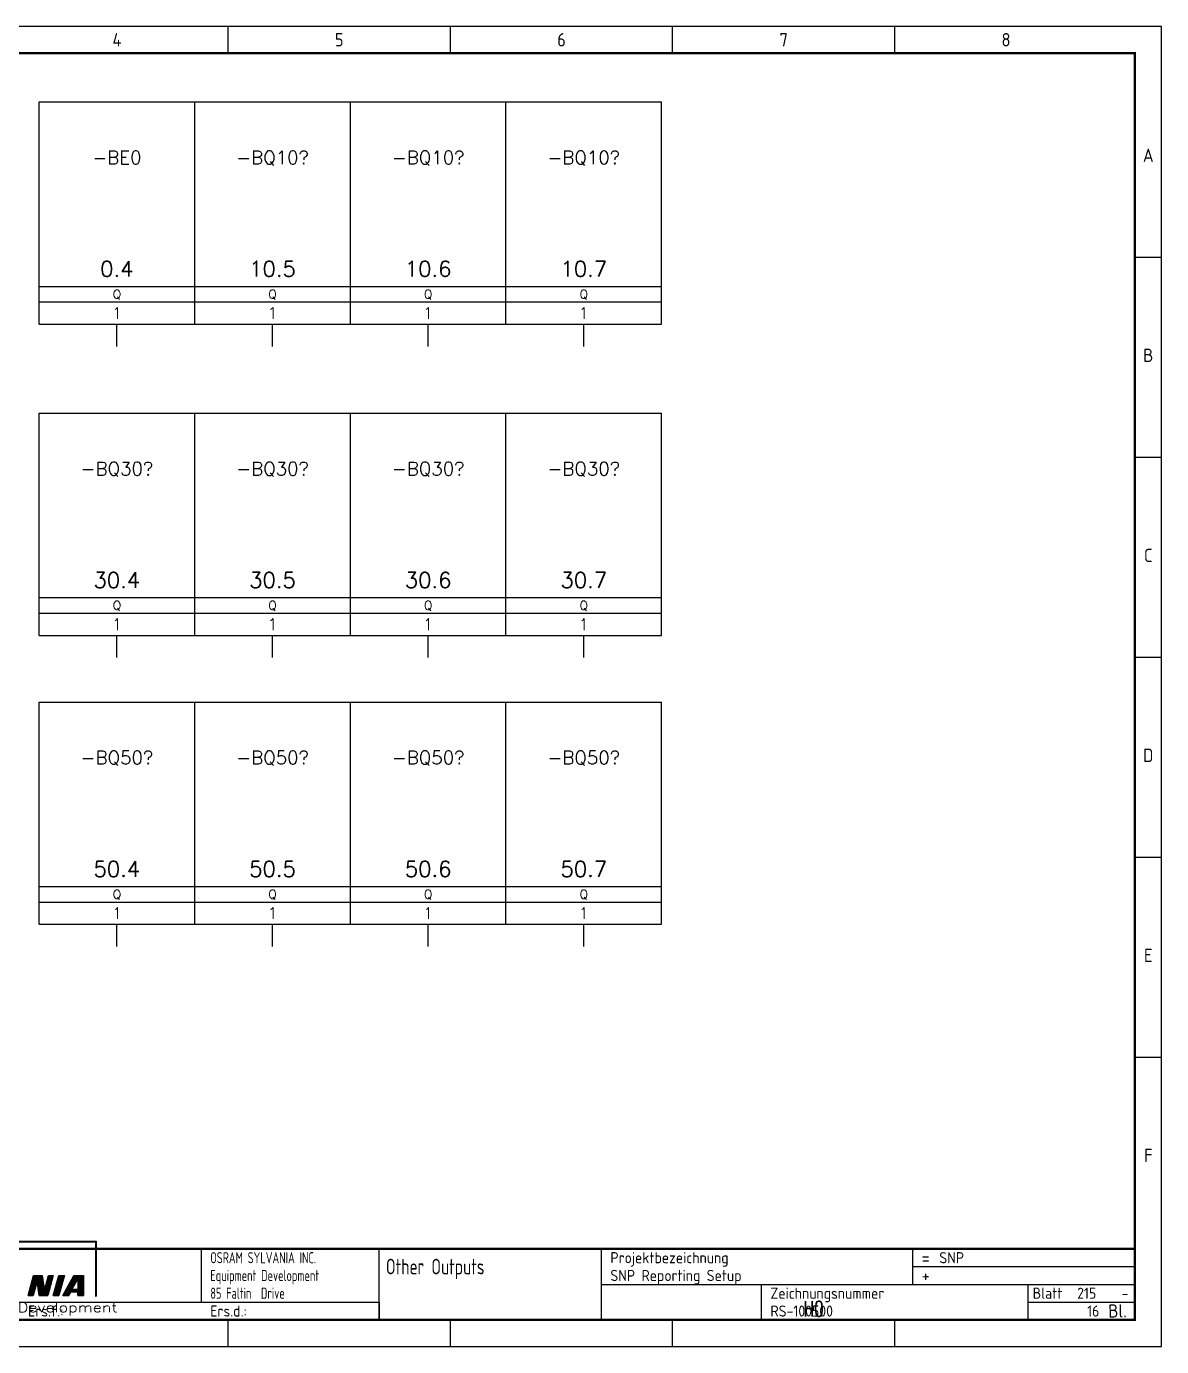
# Model space of a CAD drawing. Extents: x 0 to 420, y 0 to 297.
# Drawn here: x 164.6 to 420, y 0 to 297 of the extents above; entities that cross this region are included whole.
import ezdxf
from ezdxf.enums import TextEntityAlignment as Align

# ---------------------------------------------------------------- set-up
doc = ezdxf.new("R2010")
doc.units = 0
doc.header["$LTSCALE"] = 25
doc.layers.get('0').update_dxf_attribs({"linetype": 'CONTINUOUS'})
for name, color, linetype in [('255', 7, 'CONTINUOUS'), ('ECS_LEV_PG_FRAME', 7, 'CONTINUOUS'), ('ECS_LEV_PG_LADDER', 7, 'CONTINUOUS'), ('ECS_LEV_PH_DATA', 7, 'CONTINUOUS'), ('ECS_LEV_PH_LOGO', 7, 'CONTINUOUS'), ('ECS_LEV_SYM', 7, 'CONTINUOUS'), ('ECS_LEV_SYM_CPOINT', 7, 'CONTINUOUS'), ('ECS_LEV_SYM_DEVID', 7, 'CONTINUOUS'), ('ECS_LEV_SYM_GEO_SCM', 7, 'CONTINUOUS'), ('ECS_LEV_SYM_TEXT', 7, 'CONTINUOUS'), ('ECS_LEV_SYMCR', 7, 'CONTINUOUS'), ('ECS_LXV_TEXT', 7, 'CONTINUOUS')]:
    doc.layers.add(name, color=color, linetype=linetype)
doc.styles.add('ISOCP', font='ISOCP.SHX', dxfattribs={"oblique": 0.017453, "height": 1})
doc.styles.add('ROMANS', font='ROMANS.SHX', dxfattribs={"oblique": 0.017453})
doc.styles.get("Standard").update_dxf_attribs({"font": 'romans.shx'})

# ---------------------------------------------------------------- blocks, each defined once
blk = doc.blocks.new('__TEXT_')
blk = doc.blocks.new('__PHTEXT_')
blk = doc.blocks.new('*X14')
at = {"layer": '255', "color": 0, "linetype": 'ByBlock'}
for p, q in [((10.2736, 1.2076), (10.3153, 1.2076)), ((10.2757, 1.2113), (10.3174, 1.2113)), ((10.2777, 1.2151), (10.3194, 1.2151)), ((10.2798, 1.2188), (10.3215, 1.2188)), ((10.2819, 1.2226), (10.3236, 1.2226)), ((10.284, 1.2263), (10.3257, 1.2263)), ((10.2861, 1.2301), (10.3277, 1.2301)), ((10.2881, 1.2338), (10.3298, 1.2338)), ((10.2902, 1.2376), (10.3319, 1.2376)), ((10.2923, 1.2413), (10.334, 1.2413)), ((10.2944, 1.2451), (10.3361, 1.2451)), ((10.2964, 1.2488), (10.3381, 1.2488)), ((10.2985, 1.2526), (10.3402, 1.2526)), ((10.3006, 1.2563), (10.3423, 1.2563)), ((10.3027, 1.2601), (10.3444, 1.2601)), ((10.3047, 1.2638), (10.3464, 1.2638)), ((10.3068, 1.2676), (10.3485, 1.2676)), ((10.3089, 1.2713), (10.3891, 1.2713)), ((10.311, 1.2751), (10.3891, 1.2751)), ((10.3131, 1.2788), (10.3891, 1.2788)), ((10.3151, 1.2826), (10.3891, 1.2826)), ((10.3172, 1.2863), (10.3891, 1.2863)), ((10.3193, 1.2901), (10.3891, 1.2901)), ((10.3491, 1.2676), (10.3891, 1.2676)), ((10.3491, 1.2638), (10.3891, 1.2638)), ((10.3491, 1.2601), (10.3891, 1.2601)), ((10.3491, 1.2563), (10.3891, 1.2563)), ((10.3491, 1.2526), (10.3891, 1.2526)), ((10.3491, 1.2488), (10.3891, 1.2488)), ((10.3491, 1.2451), (10.3891, 1.2451)), ((10.3491, 1.2413), (10.3891, 1.2413)), ((10.3491, 1.2376), (10.3891, 1.2376)), ((10.3491, 1.2338), (10.3891, 1.2338)), ((10.3491, 1.2301), (10.3891, 1.2301)), ((10.3491, 1.2263), (10.3891, 1.2263)), ((10.3491, 1.2226), (10.3891, 1.2226)), ((10.3491, 1.2188), (10.3891, 1.2188)), ((10.3491, 1.2151), (10.3891, 1.2151)), ((10.3491, 1.2113), (10.3891, 1.2113)), ((10.3491, 1.2076), (10.3891, 1.2076)), ((10.2445, 1.1551), (10.2862, 1.1551)), ((10.2466, 1.1588), (10.2883, 1.1588)), ((10.2487, 1.1626), (10.2904, 1.1626)), ((10.2507, 1.1663), (10.2924, 1.1663)), ((10.2528, 1.1701), (10.2945, 1.1701)), ((10.2549, 1.1738), (10.2966, 1.1738)), ((10.257, 1.1776), (10.2987, 1.1776)), ((10.2591, 1.1813), (10.3891, 1.1813)), ((10.2611, 1.1851), (10.3891, 1.1851)), ((10.2632, 1.1888), (10.3891, 1.1888)), ((10.2653, 1.1926), (10.3891, 1.1926)), ((10.2674, 1.1963), (10.3091, 1.1963)), ((10.2694, 1.2001), (10.3111, 1.2001)), ((10.2715, 1.2038), (10.3132, 1.2038)), ((10.3491, 1.2038), (10.3891, 1.2038)), ((10.3491, 1.2001), (10.3891, 1.2001)), ((10.3491, 1.1963), (10.3891, 1.1963)), ((10.3491, 1.1776), (10.3891, 1.1776)), ((10.3491, 1.1738), (10.3891, 1.1738)), ((10.3491, 1.1701), (10.3891, 1.1701)), ((10.3491, 1.1663), (10.3891, 1.1663)), ((10.3491, 1.1626), (10.3891, 1.1626)), ((10.3491, 1.1588), (10.3891, 1.1588)), ((10.3491, 1.1551), (10.3891, 1.1551))]:
    blk.add_line(p, q, dxfattribs=at)
blk = doc.blocks.new('*X13')
at = {"layer": '255', "color": 0, "linetype": 'ByBlock'}
for p, q in [((10.1924, 1.2076), (10.232, 1.2076)), ((10.1934, 1.2113), (10.233, 1.2113)), ((10.1945, 1.2151), (10.2341, 1.2151)), ((10.1955, 1.2188), (10.2351, 1.2188)), ((10.1966, 1.2226), (10.2362, 1.2226)), ((10.1977, 1.2263), (10.2373, 1.2263)), ((10.1987, 1.2301), (10.2383, 1.2301)), ((10.1998, 1.2338), (10.2394, 1.2338)), ((10.2008, 1.2376), (10.2404, 1.2376)), ((10.2019, 1.2413), (10.2415, 1.2413)), ((10.2029, 1.2451), (10.2426, 1.2451)), ((10.204, 1.2488), (10.2436, 1.2488)), ((10.2051, 1.2526), (10.2447, 1.2526)), ((10.2061, 1.2563), (10.2457, 1.2563)), ((10.2072, 1.2601), (10.2468, 1.2601)), ((10.2082, 1.2638), (10.2478, 1.2638)), ((10.2093, 1.2676), (10.2489, 1.2676)), ((10.2104, 1.2713), (10.25, 1.2713)), ((10.2114, 1.2751), (10.251, 1.2751)), ((10.2125, 1.2788), (10.2521, 1.2788)), ((10.2135, 1.2826), (10.2531, 1.2826)), ((10.2146, 1.2863), (10.2542, 1.2863)), ((10.2157, 1.2901), (10.2553, 1.2901)), ((10.1775, 1.1551), (10.2171, 1.1551)), ((10.1786, 1.1588), (10.2182, 1.1588)), ((10.1797, 1.1626), (10.2193, 1.1626)), ((10.1807, 1.1663), (10.2203, 1.1663)), ((10.1818, 1.1701), (10.2214, 1.1701)), ((10.1828, 1.1738), (10.2224, 1.1738)), ((10.1839, 1.1776), (10.2235, 1.1776)), ((10.1849, 1.1813), (10.2246, 1.1813)), ((10.186, 1.1851), (10.2256, 1.1851)), ((10.1871, 1.1888), (10.2267, 1.1888)), ((10.1881, 1.1926), (10.2277, 1.1926)), ((10.1892, 1.1963), (10.2288, 1.1963)), ((10.1902, 1.2001), (10.2298, 1.2001)), ((10.1913, 1.2038), (10.2309, 1.2038))]:
    blk.add_line(p, q, dxfattribs=at)
blk = doc.blocks.new('*X12')
at = {"layer": '255', "color": 0, "linetype": 'ByBlock'}
for p, q in [((10.0148, 1.2076), (10.051, 1.2076)), ((10.0159, 1.2113), (10.052, 1.2113)), ((10.0169, 1.2151), (10.0531, 1.2151)), ((10.018, 1.2188), (10.0541, 1.2188)), ((10.0191, 1.2226), (10.0552, 1.2226)), ((10.0201, 1.2263), (10.0562, 1.2263)), ((10.0212, 1.2301), (10.0573, 1.2301)), ((10.0222, 1.2338), (10.0584, 1.2338)), ((10.0233, 1.2376), (10.0594, 1.2376)), ((10.0244, 1.2413), (10.0605, 1.2413)), ((10.0254, 1.2451), (10.0615, 1.2451)), ((10.0265, 1.2488), (10.0626, 1.2488)), ((10.0275, 1.2526), (10.0637, 1.2526)), ((10.0286, 1.2563), (10.1049, 1.2563)), ((10.0297, 1.2601), (10.1043, 1.2601)), ((10.0307, 1.2638), (10.1038, 1.2638)), ((10.0318, 1.2676), (10.1032, 1.2676)), ((10.0328, 1.2713), (10.1027, 1.2713)), ((10.0339, 1.2751), (10.1021, 1.2751)), ((10.0349, 1.2788), (10.1016, 1.2788)), ((10.036, 1.2826), (10.1011, 1.2826)), ((10.0371, 1.2863), (10.1005, 1.2863)), ((10.0381, 1.2901), (10.1, 1.2901)), ((10.0646, 1.2526), (10.1054, 1.2526)), ((10.0651, 1.2488), (10.106, 1.2488)), ((10.0657, 1.2451), (10.1065, 1.2451)), ((10.0662, 1.2413), (10.1071, 1.2413)), ((10.0668, 1.2376), (10.1076, 1.2376)), ((10.0673, 1.2338), (10.1081, 1.2338)), ((10.0679, 1.2301), (10.1087, 1.2301)), ((10.0684, 1.2263), (10.1092, 1.2263)), ((10.069, 1.2226), (10.1098, 1.2226)), ((10.0695, 1.2188), (10.1103, 1.2188)), ((10.0701, 1.2151), (10.1109, 1.2151)), ((10.0706, 1.2113), (10.1114, 1.2113)), ((10.0711, 1.2076), (10.112, 1.2076)), ((10.12, 1.2076), (10.1531, 1.2076)), ((10.1211, 1.2113), (10.1541, 1.2113)), ((10.1221, 1.2151), (10.1552, 1.2151)), ((10.1232, 1.2188), (10.1562, 1.2188)), ((10.1243, 1.2226), (10.1573, 1.2226)), ((10.1253, 1.2263), (10.1584, 1.2263)), ((10.1264, 1.2301), (10.1594, 1.2301)), ((10.1274, 1.2338), (10.1605, 1.2338)), ((10.1285, 1.2376), (10.1615, 1.2376)), ((10.1296, 1.2413), (10.1626, 1.2413)), ((10.1306, 1.2451), (10.1636, 1.2451)), ((10.1317, 1.2488), (10.1647, 1.2488)), ((10.1327, 1.2526), (10.1658, 1.2526)), ((10.1338, 1.2563), (10.1668, 1.2563)), ((10.1349, 1.2601), (10.1679, 1.2601)), ((10.1359, 1.2638), (10.1689, 1.2638)), ((10.137, 1.2676), (10.17, 1.2676)), ((10.138, 1.2713), (10.1711, 1.2713)), ((10.1391, 1.2751), (10.1721, 1.2751)), ((10.1401, 1.2788), (10.1732, 1.2788)), ((10.1412, 1.2826), (10.1742, 1.2826)), ((10.1423, 1.2863), (10.1753, 1.2863)), ((10.1433, 1.2901), (10.1764, 1.2901)), ((10, 1.1551), (10.0361, 1.1551)), ((10.0011, 1.1588), (10.0372, 1.1588)), ((10.0021, 1.1626), (10.0382, 1.1626)), ((10.0032, 1.1663), (10.0393, 1.1663)), ((10.0042, 1.1701), (10.0404, 1.1701)), ((10.0053, 1.1738), (10.0414, 1.1738)), ((10.0064, 1.1776), (10.0425, 1.1776)), ((10.0074, 1.1813), (10.0435, 1.1813)), ((10.0085, 1.1851), (10.0446, 1.1851)), ((10.0095, 1.1888), (10.0457, 1.1888)), ((10.0106, 1.1926), (10.0467, 1.1926)), ((10.0117, 1.1963), (10.0478, 1.1963)), ((10.0127, 1.2001), (10.0488, 1.2001)), ((10.0138, 1.2038), (10.0499, 1.2038)), ((10.0717, 1.2038), (10.1125, 1.2038)), ((10.0722, 1.2001), (10.1131, 1.2001)), ((10.0728, 1.1963), (10.1136, 1.1963)), ((10.0733, 1.1926), (10.1141, 1.1926)), ((10.0739, 1.1888), (10.1478, 1.1888)), ((10.0744, 1.1851), (10.1467, 1.1851)), ((10.075, 1.1813), (10.1456, 1.1813)), ((10.0755, 1.1776), (10.1446, 1.1776)), ((10.0761, 1.1738), (10.1435, 1.1738)), ((10.0766, 1.1701), (10.1425, 1.1701)), ((10.0771, 1.1663), (10.1414, 1.1663)), ((10.0777, 1.1626), (10.1404, 1.1626)), ((10.0782, 1.1588), (10.1393, 1.1588)), ((10.0788, 1.1551), (10.1382, 1.1551)), ((10.1158, 1.1926), (10.1488, 1.1926)), ((10.1169, 1.1963), (10.1499, 1.1963)), ((10.1179, 1.2001), (10.1509, 1.2001)), ((10.119, 1.2038), (10.152, 1.2038))]:
    blk.add_line(p, q, dxfattribs=at)
blk = doc.blocks.new('osilogo')
at = {"layer": '255', "color": 7, "linetype": 'Continuous'}
for p, q in [((0.0252, 0.5096), (1.196, 0.5096)), ((0.0252, 0.5058), (1.1923, 0.5058)), ((1.1923, 0.5058), (1.1923, 0.1237)), ((1.196, 0.5096), (1.196, 0.1237)), ((0.7175, 0.1274), (0.7572, 0.2678)), ((0.7823, 0.2288), (0.7537, 0.1274)), ((0.7572, 0.2678), (0.8174, 0.2678)), ((0.797, 0.1274), (0.7823, 0.2288)), ((0.8174, 0.2678), (0.8327, 0.1627)), ((0.8327, 0.1627), (0.8624, 0.2678)), ((0.8954, 0.2678), (0.8558, 0.1274)), ((0.8624, 0.2678), (0.8954, 0.2678)), ((0.8951, 0.1274), (0.9347, 0.2678)), ((0.9743, 0.2678), (0.9347, 0.1274)), ((0.9347, 0.2678), (0.9743, 0.2678)), ((0.9616, 0.1274), (1.0393, 0.2678)), ((1.0264, 0.1692), (1.0671, 0.2426)), ((1.0393, 0.2678), (1.1071, 0.2678)), ((1.0671, 0.2426), (1.0671, 0.1692)), ((1.1071, 0.2678), (1.1071, 0.1274)), ((0.7537, 0.1274), (0.7175, 0.1274)), ((0.8558, 0.1274), (0.797, 0.1274)), ((0.9347, 0.1274), (0.8951, 0.1274)), ((1.0033, 0.1274), (0.9616, 0.1274)), ((1.0169, 0.1521), (1.0033, 0.1274)), ((1.0671, 0.1521), (1.0169, 0.1521)), ((1.0671, 0.1692), (1.0264, 0.1692)), ((1.0671, 0.1274), (1.0671, 0.1521)), ((1.1071, 0.1274), (1.0671, 0.1274)), ((1.1923, 0.1237), (1.196, 0.1237))]:
    blk.add_line(p, q, dxfattribs=at)
at = {"layer": '255', "color": 7}
for name in ['*X12', '*X13', '*X14']:
    blk.add_blockref(name, (-9.282, -1.026), dxfattribs=at)
blk = doc.blocks.new('sylvania')
at = {"xscale": 32, "yscale": 32, "zscale": 32}
blk.add_blockref('osilogo', (2.02, 7.4), dxfattribs=at)
at = {"layer": 'ECS_LXV_TEXT', "color": 7, "linetype": 'Continuous'}
ref = blk.add_blockref('__TEXT_', (0, 0), dxfattribs=at)
ref.add_attrib('ECS_T_TEXT_0.0', 'Equipment Development', dxfattribs={"color": 7, "linetype": 'Continuous', "height": 2.2, "width": 1.2}).set_placement((2.44, 8.84), align=Align.MIDDLE_LEFT)
ref = blk.add_blockref('__TEXT_', (0, 0), dxfattribs=at)
ref.add_attrib('ECS_T_TEXT_0.0', 'H0', dxfattribs={"color": 7, "linetype": 'Continuous', "height": 3.5, "style": 'ROMANS', "width": 0.725}).set_placement((204, 8.5), align=Align.MIDDLE_RIGHT)
blk = doc.blocks.new('SEDLHL_1_SPSA')
at = {"layer": 'ECS_LEV_SYM_GEO_SCM', "color": 0, "linetype": 'Continuous'}
for p, q in [((-17.5, -45), (-17.5, 0)), ((-17.5, 0), (0, 0)), ((0, 0), (17.5, 0)), ((17.5, -45), (17.5, 0)), ((-17.5, -41.5), (17.5, -41.5)), ((-17.5, -45), (17.5, -45)), ((-17.5, -50), (-17.5, -45)), ((17.5, -50), (17.5, -45)), ((-17.5, -50), (17.5, -50)), ((0, -55), (0, -50))]:
    blk.add_line(p, q, dxfattribs=at)
at = {"layer": 'ECS_LEV_SYM_CPOINT', "linetype": 'Continuous', "style": 'ROMANS'}
blk.add_attdef('ECS_T_CPOINT_001', text='', height=2.5, dxfattribs=at).set_placement((0, -47.5), align=Align.MIDDLE_CENTER)
at = {"layer": 'ECS_LEV_SYM_DEVID', "linetype": 'Continuous', "style": 'ROMANS'}
for tag, p in [('ECS_T_DEVID_3', (0, -2.7)), ('ECS_T_DEVID_2', (0, -7.6)), ('ECS_T_DEVID_1', (0, -12.5))]:
    blk.add_attdef(tag, text='', height=3.5, dxfattribs=at).set_placement(p, align=Align.MIDDLE_CENTER)
at = {"layer": 'ECS_LEV_SYM_TEXT', "linetype": 'Continuous', "style": 'ROMANS'}
for tag, height, p in [('ECS_T_TEXT_2.0', 2.5, (0, -21.5)), ('ECS_T_TEXT_1.0', 2, (0, -43.25))]:
    blk.add_attdef(tag, text='', height=height, dxfattribs=at).set_placement(p, align=Align.MIDDLE_CENTER)
blk.add_attdef('ECS_T_TEXT_3.0', text='', height=3.5, dxfattribs=at).set_placement((0, -35.8), align=Align.TOP_CENTER)
at = {"layer": 'ECS_LEV_SYMCR', "color": 0, "linetype": 'Continuous', "style": 'ROMANS'}
for tag, p in [('ECS_T_CRC_TEXT_P', (0, -16.5)), ('ECS_T_CRC_TEXT_N', (0, -20.5))]:
    blk.add_attdef(tag, text='', height=2.5, dxfattribs=at).set_placement(p, align=Align.MIDDLE_CENTER)

msp = doc.modelspace()

# ---------------------------------------------------------------- linework, layer by layer
at = {"layer": 'ECS_LEV_PG_FRAME', "color": 7, "linetype": 'Continuous'}
for p, q in [((420, 297), (0, 297)), ((420, 0), (420, 297)), ((0, 0), (420, 0))]:
    msp.add_line(p, q, dxfattribs=at)
at = {"layer": 'ECS_LEV_PH_DATA', "color": 7, "linetype": 'Continuous'}
for p, q in [((420, 297), (0, 297)), ((420, 297), (0, 297)), ((420, 0), (420, 297)), ((420, 0), (420, 297)), ((0, 0), (420, 0)), ((0, 0), (420, 0))]:
    msp.add_line(p, q, dxfattribs=at)
at = {"layer": 'ECS_LEV_PH_DATA', "linetype": 'Continuous'}
for p, q in [((210, 291), (210, 297)), ((260, 291), (260, 297)), ((310, 291), (310, 297)), ((360, 291), (360, 297))]:
    msp.add_line(p, q, dxfattribs=at)
at = {"layer": 'ECS_LEV_PH_DATA', "color": 7}
for p, q in [((420, 245), (414, 245)), ((420, 200), (414, 200)), ((420, 155), (414, 155)), ((420, 110), (414, 110)), ((420, 65), (414, 65)), ((204, 10), (204, 22)), ((244, 6), (244, 22)), ((294, 6), (294, 22)), ((364, 14), (364, 22)), ((364, 18), (414, 18)), ((294, 14), (414, 14)), ((330, 6), (330, 14)), ((390, 6), (390, 14)), ((6, 10), (244, 10)), ((244, 10), (244, 6)), ((390, 10), (414, 10)), ((210, 0), (210, 6)), ((260, 0), (260, 6)), ((310, 0), (310, 6)), ((360, 0), (360, 6))]:
    msp.add_line(p, q, dxfattribs=at)
at = {"layer": 'ECS_LEV_PH_DATA', "color": 7, "const_width": 0.5}
msp.add_lwpolyline([(414, 291), (6, 291), (6, 6), (414, 6)], close=True, dxfattribs=at)
msp.add_lwpolyline([(6, 22), (414, 22)], dxfattribs=at)

# ---------------------------------------------------------------- block references
at = {"layer": 'ECS_LEV_PG_LADDER', "linetype": 'Continuous'}
ref = msp.add_blockref('__TEXT_', (0, 295), dxfattribs=at)
ref.add_attrib('?', '4', dxfattribs={"linetype": 'Continuous', "height": 3, "style": 'ISOCP'}).set_placement((185, 294), align=Align.MIDDLE_CENTER)
ref = msp.add_blockref('__TEXT_', (0, 295), dxfattribs=at)
ref.add_attrib('?', '5', dxfattribs={"linetype": 'Continuous', "height": 3, "style": 'ISOCP'}).set_placement((235, 294), align=Align.MIDDLE_CENTER)
ref = msp.add_blockref('__TEXT_', (0, 295), dxfattribs=at)
ref.add_attrib('?', '6', dxfattribs={"linetype": 'Continuous', "height": 3, "style": 'ISOCP'}).set_placement((285, 294), align=Align.MIDDLE_CENTER)
ref = msp.add_blockref('__TEXT_', (0, 295), dxfattribs=at)
ref.add_attrib('?', '7', dxfattribs={"linetype": 'Continuous', "height": 3, "style": 'ISOCP'}).set_placement((335, 294), align=Align.MIDDLE_CENTER)
ref = msp.add_blockref('__TEXT_', (0, 295), dxfattribs=at)
ref.add_attrib('?', '8', dxfattribs={"linetype": 'Continuous', "height": 3, "style": 'ISOCP'}).set_placement((385, 294), align=Align.MIDDLE_CENTER)
ref = msp.add_blockref('__TEXT_', (0, 0), dxfattribs=at)
ref.add_attrib('?', 'A', dxfattribs={"linetype": 'Continuous', "height": 3, "style": 'ISOCP'}).set_placement((417, 268), align=Align.MIDDLE_CENTER)
ref = msp.add_blockref('__TEXT_', (0, 0), dxfattribs=at)
ref.add_attrib('?', 'B', dxfattribs={"linetype": 'Continuous', "height": 3, "style": 'ISOCP'}).set_placement((417, 223), align=Align.MIDDLE_CENTER)
ref = msp.add_blockref('__TEXT_', (0, 0), dxfattribs=at)
ref.add_attrib('?', 'C', dxfattribs={"linetype": 'Continuous', "height": 3, "style": 'ISOCP'}).set_placement((417, 178), align=Align.MIDDLE_CENTER)
ref = msp.add_blockref('__TEXT_', (0, 0), dxfattribs=at)
ref.add_attrib('?', 'D', dxfattribs={"linetype": 'Continuous', "height": 3, "style": 'ISOCP'}).set_placement((417, 133), align=Align.MIDDLE_CENTER)
ref = msp.add_blockref('__TEXT_', (0, 0), dxfattribs=at)
ref.add_attrib('?', 'E', dxfattribs={"linetype": 'Continuous', "height": 3, "style": 'ISOCP'}).set_placement((417, 88), align=Align.MIDDLE_CENTER)
ref = msp.add_blockref('__TEXT_', (0, 0), dxfattribs=at)
ref.add_attrib('?', 'F', dxfattribs={"linetype": 'Continuous', "height": 3, "style": 'ISOCP'}).set_placement((417, 43), align=Align.MIDDLE_CENTER)
at = {"layer": 'ECS_LEV_PH_DATA', "linetype": 'Continuous'}
ref = msp.add_blockref('__PHTEXT_', (0, 0), dxfattribs=at)
ref.add_attrib('?ADDR01_0.0', 'OSRAM SYLVANIA INC.', dxfattribs={"height": 2.5, "style": 'ISOCP', "width": 0.75}).set_placement((206, 20), align=Align.MIDDLE_LEFT)
ref = msp.add_blockref('__TEXT_', (0, 0), dxfattribs=at)
ref.add_attrib('ECS_T_TEXT_0.0', 'Projektbezeichnung', dxfattribs={"linetype": 'Continuous', "height": 2.5, "style": 'ISOCP'}).set_placement((296, 20), align=Align.MIDDLE_LEFT)
ref = msp.add_blockref('__PHTEXT_', (0, 0), dxfattribs=at)
ref.add_attrib('?INSTALL_0.0', 'SNP', dxfattribs={"height": 2.5, "style": 'ISOCP'}).set_placement((370, 20), align=Align.MIDDLE_LEFT)
ref = msp.add_blockref('__PHTEXT_', (0, 0), dxfattribs=at)
ref.add_attrib('?PGDESCR01_0.0', 'Other Outputs', dxfattribs={"height": 3.5, "style": 'ISOCP', "width": 0.8}).set_placement((245.5, 18), align=Align.MIDDLE_LEFT)
ref = msp.add_blockref('__TEXT_', (0, 0), dxfattribs=at)
ref.add_attrib('ECS_T_TEXT_0.0', '=', dxfattribs={"linetype": 'Continuous', "height": 3, "rotation": 1, "style": 'ISOCP'}).set_placement((366, 20), align=Align.MIDDLE_LEFT)
ref = msp.add_blockref('__PHTEXT_', (0, 0), dxfattribs=at)
ref.add_attrib('?ADDR02_0.0', 'Equipment Development', dxfattribs={"height": 2.5, "style": 'ISOCP', "width": 0.75}).set_placement((206, 16), align=Align.MIDDLE_LEFT)
ref = msp.add_blockref('__PHTEXT_', (0, 0), dxfattribs=at)
ref.add_attrib('?TITLE01_0.0', 'SNP Reporting Setup', dxfattribs={"height": 2.5, "style": 'ISOCP'}).set_placement((296, 16), align=Align.MIDDLE_LEFT)
ref = msp.add_blockref('__TEXT_', (0, 0), dxfattribs=at)
ref.add_attrib('ECS_T_TEXT_0.0', '+', dxfattribs={"linetype": 'Continuous', "height": 3, "rotation": 1, "style": 'ISOCP'}).set_placement((366, 16), align=Align.MIDDLE_LEFT)
ref = msp.add_blockref('__PHTEXT_', (0, 0), dxfattribs=at)
ref.add_attrib('?ADDR03_0.0', '85 Faltin  Drive ', dxfattribs={"height": 2.5, "style": 'ISOCP', "width": 0.75}).set_placement((206, 12), align=Align.MIDDLE_LEFT)
ref = msp.add_blockref('__TEXT_', (0, 0), dxfattribs=at)
ref.add_attrib('ECS_T_TEXT_0.0', 'Zeichnungsnummer', dxfattribs={"linetype": 'Continuous', "height": 2.5, "style": 'ISOCP'}).set_placement((332, 12), align=Align.MIDDLE_LEFT)
ref = msp.add_blockref('__TEXT_', (0, 0), dxfattribs=at)
ref.add_attrib('ECS_T_TEXT_0.0', 'Blatt', dxfattribs={"linetype": 'Continuous', "height": 2.5, "style": 'ISOCP'}).set_placement((391, 12), align=Align.MIDDLE_LEFT)
ref = msp.add_blockref('__PHTEXT_', (0, 0), dxfattribs=at)
ref.add_attrib('?PAGE_0.0', '215', dxfattribs={"height": 2.5, "style": 'ISOCP'}).set_placement((401, 12), align=Align.MIDDLE_LEFT)
ref = msp.add_blockref('__TEXT_', (0, 0), dxfattribs=at)
ref.add_attrib('ECS_T_TEXT_0.0', 'Ers.f.:', dxfattribs={"linetype": 'Continuous', "height": 2.5, "style": 'ISOCP'}).set_placement((165, 8), align=Align.MIDDLE_LEFT)
ref = msp.add_blockref('__TEXT_', (0, 0), dxfattribs=at)
ref.add_attrib('ECS_T_TEXT_0.0', 'Ers.d.:', dxfattribs={"linetype": 'Continuous', "height": 2.5, "style": 'ISOCP'}).set_placement((206, 8), align=Align.MIDDLE_LEFT)
ref = msp.add_blockref('__PHTEXT_', (0, 0), dxfattribs=at)
ref.add_attrib('?TITLE03_0.0', 'RS-100500', dxfattribs={"height": 2.5, "style": 'ISOCP'}).set_placement((332, 8), align=Align.MIDDLE_LEFT)
ref = msp.add_blockref('__PHTEXT_', (0, 0), dxfattribs=at)
ref.add_attrib('?INPGNO_0.0', '16', dxfattribs={"height": 2.5, "style": 'ISOCP'}).set_placement((406, 8), align=Align.MIDDLE_RIGHT)
ref = msp.add_blockref('__TEXT_', (0, 0), dxfattribs=at)
ref.add_attrib('ECS_T_TEXT_0.0', 'Bl.', dxfattribs={"linetype": 'Continuous', "height": 3, "rotation": 1, "style": 'ISOCP'}).set_placement((408, 8), align=Align.MIDDLE_LEFT)
ref = msp.add_blockref('__PHTEXT_', (0, 0), dxfattribs=at)
ref.add_attrib('?NEXTPGFL_0.0', '-', dxfattribs={"height": 2.5, "style": 'ISOCP'}).set_placement((411, 12), align=Align.MIDDLE_LEFT)
at = {"layer": 'ECS_LEV_PH_LOGO', "color": 7}
msp.add_blockref('sylvania', (140, 0), dxfattribs=at)
at = {"layer": 'ECS_LEV_SYM'}
ref = msp.add_blockref('SEDLHL_1_SPSA', (185, 280), dxfattribs=at)
ref.add_attrib('ECS_T_TEXT_3.0', '0.4', dxfattribs={"layer": 'ECS_LEV_SYM_TEXT', "linetype": 'Continuous', "height": 3.5, "style": 'ROMANS'}).set_placement((185, 244.2), align=Align.TOP_CENTER)
ref.add_attrib('ECS_T_TEXT_1.0', 'Q', dxfattribs={"layer": 'ECS_LEV_SYM_TEXT', "linetype": 'Continuous', "height": 2, "style": 'ROMANS'}).set_placement((185, 236.75), align=Align.MIDDLE_CENTER)
ref.add_attrib('ECS_T_CPOINT_001', '1', dxfattribs={"layer": 'ECS_LEV_SYM_CPOINT', "linetype": 'Continuous', "height": 2.6}).set_placement((185, 232.5), align=Align.MIDDLE_CENTER)
ref.add_attrib('ECS_T_DEVID_1', '-BE0', dxfattribs={"layer": 'ECS_LEV_SYM_DEVID', "linetype": 'Continuous', "height": 3}).set_placement((185, 267.5), align=Align.MIDDLE_CENTER)
ref = msp.add_blockref('SEDLHL_1_SPSA', (220, 280), dxfattribs=at)
ref.add_attrib('ECS_T_TEXT_3.0', '10.5', dxfattribs={"layer": 'ECS_LEV_SYM_TEXT', "linetype": 'Continuous', "height": 3.5, "style": 'ROMANS'}).set_placement((220, 244.2), align=Align.TOP_CENTER)
ref.add_attrib('ECS_T_TEXT_1.0', 'Q', dxfattribs={"layer": 'ECS_LEV_SYM_TEXT', "linetype": 'Continuous', "height": 2, "style": 'ROMANS'}).set_placement((220, 236.75), align=Align.MIDDLE_CENTER)
ref.add_attrib('ECS_T_CPOINT_001', '1', dxfattribs={"layer": 'ECS_LEV_SYM_CPOINT', "linetype": 'Continuous', "height": 2.6}).set_placement((220, 232.5), align=Align.MIDDLE_CENTER)
ref.add_attrib('ECS_T_DEVID_1', '-BQ10?', dxfattribs={"layer": 'ECS_LEV_SYM_DEVID', "linetype": 'Continuous', "height": 3}).set_placement((220, 267.5), align=Align.MIDDLE_CENTER)
ref = msp.add_blockref('SEDLHL_1_SPSA', (255, 280), dxfattribs=at)
ref.add_attrib('ECS_T_TEXT_3.0', '10.6', dxfattribs={"layer": 'ECS_LEV_SYM_TEXT', "linetype": 'Continuous', "height": 3.5, "style": 'ROMANS'}).set_placement((255, 244.2), align=Align.TOP_CENTER)
ref.add_attrib('ECS_T_TEXT_1.0', 'Q', dxfattribs={"layer": 'ECS_LEV_SYM_TEXT', "linetype": 'Continuous', "height": 2, "style": 'ROMANS'}).set_placement((255, 236.75), align=Align.MIDDLE_CENTER)
ref.add_attrib('ECS_T_CPOINT_001', '1', dxfattribs={"layer": 'ECS_LEV_SYM_CPOINT', "linetype": 'Continuous', "height": 2.6}).set_placement((255, 232.5), align=Align.MIDDLE_CENTER)
ref.add_attrib('ECS_T_DEVID_1', '-BQ10?', dxfattribs={"layer": 'ECS_LEV_SYM_DEVID', "linetype": 'Continuous', "height": 3}).set_placement((255, 267.5), align=Align.MIDDLE_CENTER)
ref = msp.add_blockref('SEDLHL_1_SPSA', (290, 280), dxfattribs=at)
ref.add_attrib('ECS_T_TEXT_3.0', '10.7', dxfattribs={"layer": 'ECS_LEV_SYM_TEXT', "linetype": 'Continuous', "height": 3.5, "style": 'ROMANS'}).set_placement((290, 244.2), align=Align.TOP_CENTER)
ref.add_attrib('ECS_T_TEXT_1.0', 'Q', dxfattribs={"layer": 'ECS_LEV_SYM_TEXT', "linetype": 'Continuous', "height": 2, "style": 'ROMANS'}).set_placement((290, 236.75), align=Align.MIDDLE_CENTER)
ref.add_attrib('ECS_T_CPOINT_001', '1', dxfattribs={"layer": 'ECS_LEV_SYM_CPOINT', "linetype": 'Continuous', "height": 2.6}).set_placement((290, 232.5), align=Align.MIDDLE_CENTER)
ref.add_attrib('ECS_T_DEVID_1', '-BQ10?', dxfattribs={"layer": 'ECS_LEV_SYM_DEVID', "linetype": 'Continuous', "height": 3}).set_placement((290, 267.5), align=Align.MIDDLE_CENTER)
ref = msp.add_blockref('SEDLHL_1_SPSA', (185, 210), dxfattribs=at)
ref.add_attrib('ECS_T_TEXT_3.0', '30.4', dxfattribs={"layer": 'ECS_LEV_SYM_TEXT', "linetype": 'Continuous', "height": 3.5, "style": 'ROMANS'}).set_placement((185, 174.2), align=Align.TOP_CENTER)
ref.add_attrib('ECS_T_TEXT_1.0', 'Q', dxfattribs={"layer": 'ECS_LEV_SYM_TEXT', "linetype": 'Continuous', "height": 2, "style": 'ROMANS'}).set_placement((185, 166.75), align=Align.MIDDLE_CENTER)
ref.add_attrib('ECS_T_CPOINT_001', '1', dxfattribs={"layer": 'ECS_LEV_SYM_CPOINT', "linetype": 'Continuous', "height": 2.6}).set_placement((185, 162.5), align=Align.MIDDLE_CENTER)
ref.add_attrib('ECS_T_DEVID_1', '-BQ30?', dxfattribs={"layer": 'ECS_LEV_SYM_DEVID', "linetype": 'Continuous', "height": 3}).set_placement((185, 197.5), align=Align.MIDDLE_CENTER)
ref = msp.add_blockref('SEDLHL_1_SPSA', (220, 210), dxfattribs=at)
ref.add_attrib('ECS_T_TEXT_3.0', '30.5', dxfattribs={"layer": 'ECS_LEV_SYM_TEXT', "linetype": 'Continuous', "height": 3.5, "style": 'ROMANS'}).set_placement((220, 174.2), align=Align.TOP_CENTER)
ref.add_attrib('ECS_T_TEXT_1.0', 'Q', dxfattribs={"layer": 'ECS_LEV_SYM_TEXT', "linetype": 'Continuous', "height": 2, "style": 'ROMANS'}).set_placement((220, 166.75), align=Align.MIDDLE_CENTER)
ref.add_attrib('ECS_T_CPOINT_001', '1', dxfattribs={"layer": 'ECS_LEV_SYM_CPOINT', "linetype": 'Continuous', "height": 2.6}).set_placement((220, 162.5), align=Align.MIDDLE_CENTER)
ref.add_attrib('ECS_T_DEVID_1', '-BQ30?', dxfattribs={"layer": 'ECS_LEV_SYM_DEVID', "linetype": 'Continuous', "height": 3}).set_placement((220, 197.5), align=Align.MIDDLE_CENTER)
ref = msp.add_blockref('SEDLHL_1_SPSA', (255, 210), dxfattribs=at)
ref.add_attrib('ECS_T_TEXT_3.0', '30.6', dxfattribs={"layer": 'ECS_LEV_SYM_TEXT', "linetype": 'Continuous', "height": 3.5, "style": 'ROMANS'}).set_placement((255, 174.2), align=Align.TOP_CENTER)
ref.add_attrib('ECS_T_TEXT_1.0', 'Q', dxfattribs={"layer": 'ECS_LEV_SYM_TEXT', "linetype": 'Continuous', "height": 2, "style": 'ROMANS'}).set_placement((255, 166.75), align=Align.MIDDLE_CENTER)
ref.add_attrib('ECS_T_CPOINT_001', '1', dxfattribs={"layer": 'ECS_LEV_SYM_CPOINT', "linetype": 'Continuous', "height": 2.6}).set_placement((255, 162.5), align=Align.MIDDLE_CENTER)
ref.add_attrib('ECS_T_DEVID_1', '-BQ30?', dxfattribs={"layer": 'ECS_LEV_SYM_DEVID', "linetype": 'Continuous', "height": 3}).set_placement((255, 197.5), align=Align.MIDDLE_CENTER)
ref = msp.add_blockref('SEDLHL_1_SPSA', (290, 210), dxfattribs=at)
ref.add_attrib('ECS_T_TEXT_3.0', '30.7', dxfattribs={"layer": 'ECS_LEV_SYM_TEXT', "linetype": 'Continuous', "height": 3.5, "style": 'ROMANS'}).set_placement((290, 174.2), align=Align.TOP_CENTER)
ref.add_attrib('ECS_T_TEXT_1.0', 'Q', dxfattribs={"layer": 'ECS_LEV_SYM_TEXT', "linetype": 'Continuous', "height": 2, "style": 'ROMANS'}).set_placement((290, 166.75), align=Align.MIDDLE_CENTER)
ref.add_attrib('ECS_T_CPOINT_001', '1', dxfattribs={"layer": 'ECS_LEV_SYM_CPOINT', "linetype": 'Continuous', "height": 2.6}).set_placement((290, 162.5), align=Align.MIDDLE_CENTER)
ref.add_attrib('ECS_T_DEVID_1', '-BQ30?', dxfattribs={"layer": 'ECS_LEV_SYM_DEVID', "linetype": 'Continuous', "height": 3}).set_placement((290, 197.5), align=Align.MIDDLE_CENTER)
ref = msp.add_blockref('SEDLHL_1_SPSA', (185, 145), dxfattribs=at)
ref.add_attrib('ECS_T_TEXT_3.0', '50.4', dxfattribs={"layer": 'ECS_LEV_SYM_TEXT', "linetype": 'Continuous', "height": 3.5, "style": 'ROMANS'}).set_placement((185, 109.2), align=Align.TOP_CENTER)
ref.add_attrib('ECS_T_TEXT_1.0', 'Q', dxfattribs={"layer": 'ECS_LEV_SYM_TEXT', "linetype": 'Continuous', "height": 2, "style": 'ROMANS'}).set_placement((185, 101.75), align=Align.MIDDLE_CENTER)
ref.add_attrib('ECS_T_CPOINT_001', '1', dxfattribs={"layer": 'ECS_LEV_SYM_CPOINT', "linetype": 'Continuous', "height": 2.6}).set_placement((185, 97.5), align=Align.MIDDLE_CENTER)
ref.add_attrib('ECS_T_DEVID_1', '-BQ50?', dxfattribs={"layer": 'ECS_LEV_SYM_DEVID', "linetype": 'Continuous', "height": 3}).set_placement((185, 132.5), align=Align.MIDDLE_CENTER)
ref = msp.add_blockref('SEDLHL_1_SPSA', (220, 145), dxfattribs=at)
ref.add_attrib('ECS_T_TEXT_3.0', '50.5', dxfattribs={"layer": 'ECS_LEV_SYM_TEXT', "linetype": 'Continuous', "height": 3.5, "style": 'ROMANS'}).set_placement((220, 109.2), align=Align.TOP_CENTER)
ref.add_attrib('ECS_T_TEXT_1.0', 'Q', dxfattribs={"layer": 'ECS_LEV_SYM_TEXT', "linetype": 'Continuous', "height": 2, "style": 'ROMANS'}).set_placement((220, 101.75), align=Align.MIDDLE_CENTER)
ref.add_attrib('ECS_T_CPOINT_001', '1', dxfattribs={"layer": 'ECS_LEV_SYM_CPOINT', "linetype": 'Continuous', "height": 2.6}).set_placement((220, 97.5), align=Align.MIDDLE_CENTER)
ref.add_attrib('ECS_T_DEVID_1', '-BQ50?', dxfattribs={"layer": 'ECS_LEV_SYM_DEVID', "linetype": 'Continuous', "height": 3}).set_placement((220, 132.5), align=Align.MIDDLE_CENTER)
ref = msp.add_blockref('SEDLHL_1_SPSA', (255, 145), dxfattribs=at)
ref.add_attrib('ECS_T_TEXT_3.0', '50.6', dxfattribs={"layer": 'ECS_LEV_SYM_TEXT', "linetype": 'Continuous', "height": 3.5, "style": 'ROMANS'}).set_placement((255, 109.2), align=Align.TOP_CENTER)
ref.add_attrib('ECS_T_TEXT_1.0', 'Q', dxfattribs={"layer": 'ECS_LEV_SYM_TEXT', "linetype": 'Continuous', "height": 2, "style": 'ROMANS'}).set_placement((255, 101.75), align=Align.MIDDLE_CENTER)
ref.add_attrib('ECS_T_CPOINT_001', '1', dxfattribs={"layer": 'ECS_LEV_SYM_CPOINT', "linetype": 'Continuous', "height": 2.6}).set_placement((255, 97.5), align=Align.MIDDLE_CENTER)
ref.add_attrib('ECS_T_DEVID_1', '-BQ50?', dxfattribs={"layer": 'ECS_LEV_SYM_DEVID', "linetype": 'Continuous', "height": 3}).set_placement((255, 132.5), align=Align.MIDDLE_CENTER)
ref = msp.add_blockref('SEDLHL_1_SPSA', (290, 145), dxfattribs=at)
ref.add_attrib('ECS_T_TEXT_3.0', '50.7', dxfattribs={"layer": 'ECS_LEV_SYM_TEXT', "linetype": 'Continuous', "height": 3.5, "style": 'ROMANS'}).set_placement((290, 109.2), align=Align.TOP_CENTER)
ref.add_attrib('ECS_T_TEXT_1.0', 'Q', dxfattribs={"layer": 'ECS_LEV_SYM_TEXT', "linetype": 'Continuous', "height": 2, "style": 'ROMANS'}).set_placement((290, 101.75), align=Align.MIDDLE_CENTER)
ref.add_attrib('ECS_T_CPOINT_001', '1', dxfattribs={"layer": 'ECS_LEV_SYM_CPOINT', "linetype": 'Continuous', "height": 2.6}).set_placement((290, 97.5), align=Align.MIDDLE_CENTER)
ref.add_attrib('ECS_T_DEVID_1', '-BQ50?', dxfattribs={"layer": 'ECS_LEV_SYM_DEVID', "linetype": 'Continuous', "height": 3}).set_placement((290, 132.5), align=Align.MIDDLE_CENTER)

doc.saveas('drawing.dxf')
